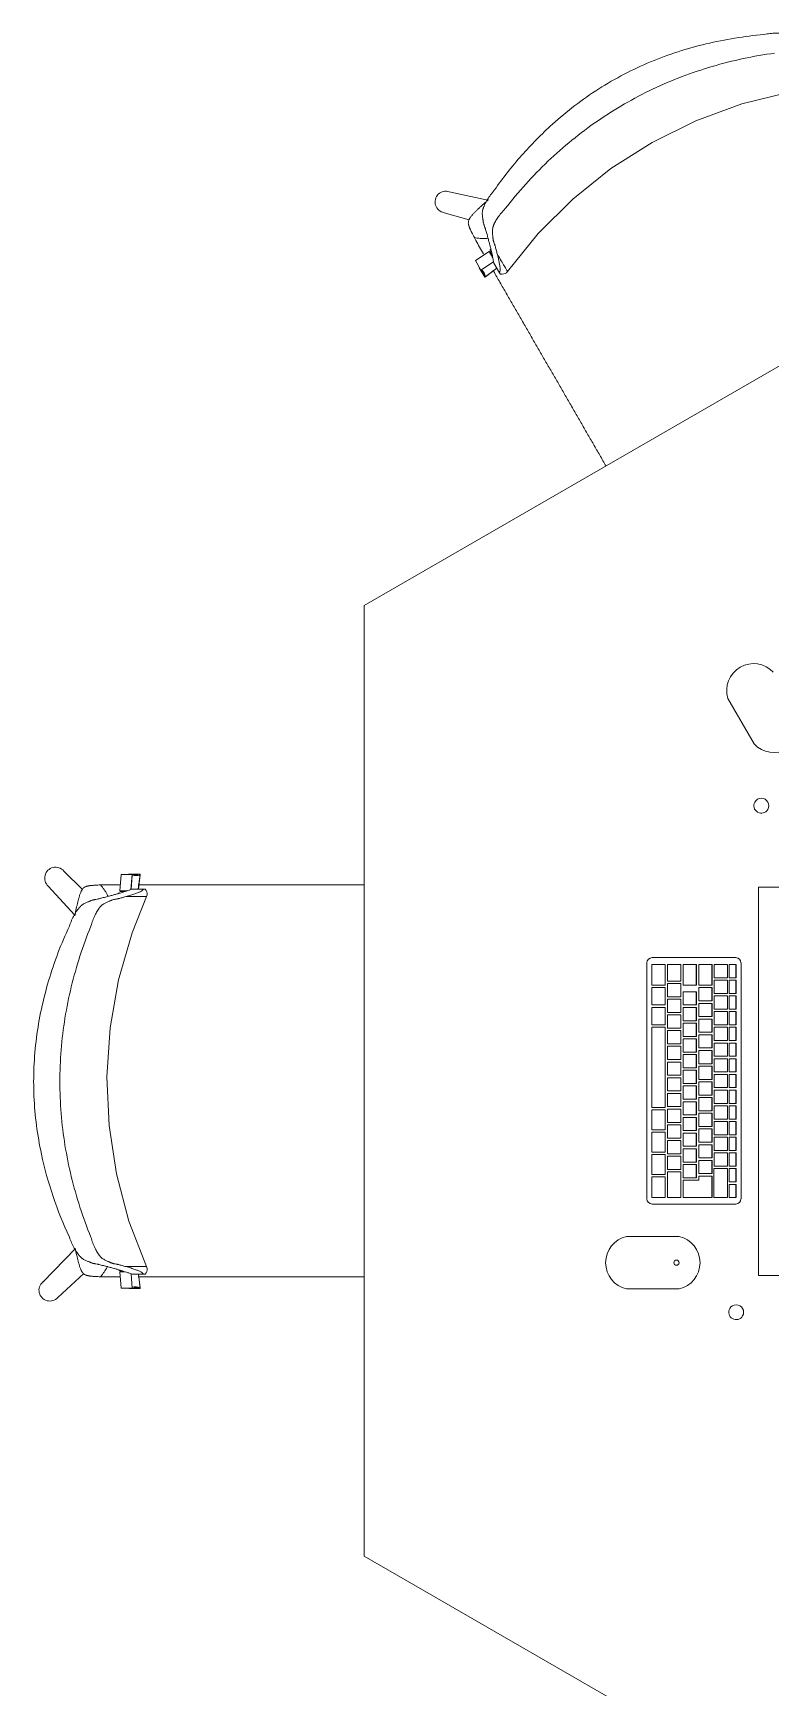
# Model space of a CAD drawing. Header units: millimetres. Extents: x 79795 to 317870, y -36033 to 97293.
# Drawn here: x 206587 to 207480, y 16897 to 18899 of the extents above; entities that cross this region are included whole.
import ezdxf

# ---------------------------------------------------------------- set-up
doc = ezdxf.new("R2010")
doc.units = ezdxf.units.MM
doc.header["$MEASUREMENT"] = 0
doc.layers.add('A-GENM', color=8, linetype='CONTINUOUS', lineweight=9)
doc.layers.add('I-FURN', color=8, linetype='CONTINUOUS', lineweight=9)

msp = doc.modelspace()

# ---------------------------------------------------------------- linework, layer by layer
at = {"layer": 'A-GENM'}
for p, q in [((207427.8, 18094.1), (207459.6, 18039.1)), ((207437.3, 17780.5), (207336.2, 17780.5)), ((207329.8, 17774.2), (207329.8, 17488.7)), ((207351.8, 17772.2), (207335.8, 17772.2)), ((207335.8, 17772.2), (207335.8, 17747.2)), ((207351.8, 17747.2), (207351.8, 17772.2)), ((207352, 17772.2), (207351.8, 17772.2)), ((207352, 17772.2), (207352, 17747.2)), ((207370.7, 17772.2), (207354.7, 17772.2)), ((207354.7, 17772.2), (207354.7, 17752.2)), ((207370.7, 17752.2), (207370.7, 17772.2)), ((207371, 17772.2), (207370.7, 17772.2)), ((207371, 17772.2), (207371, 17752.2)), ((207389.6, 17772.2), (207373.7, 17772.2)), ((207373.7, 17772.2), (207373.7, 17747.2)), ((207389.6, 17747.2), (207389.6, 17772.2)), ((207389.9, 17772.2), (207389.6, 17772.2)), ((207389.9, 17772.2), (207389.9, 17747.2)), ((207408.5, 17772.2), (207392.6, 17772.2)), ((207392.6, 17772.2), (207392.6, 17747.2)), ((207408.5, 17747.2), (207408.5, 17772.2)), ((207408.8, 17772.2), (207408.5, 17772.2)), ((207408.8, 17772.2), (207408.8, 17747.2)), ((207427.2, 17772.2), (207411.2, 17772.2)), ((207411.2, 17772.2), (207411.2, 17756.2)), ((207427.2, 17756.2), (207427.2, 17772.2)), ((207427.5, 17772.2), (207427.2, 17772.2)), ((207427.5, 17772.2), (207427.5, 17756.2)), ((207437.4, 17772.2), (207429.4, 17772.2)), ((207429.4, 17772.2), (207429.4, 17756.2)), ((207437.4, 17756.2), (207437.4, 17772.2)), ((207437.7, 17772.2), (207437.4, 17772.2)), ((207437.7, 17772.2), (207437.7, 17756.2)), ((207443.7, 17488.7), (207443.7, 17774.2)), ((207335.8, 17747.2), (207351.8, 17747.2)), ((207351.8, 17744.2), (207335.8, 17744.2)), ((207335.8, 17744.2), (207335.8, 17723.2)), ((207352, 17747.2), (207351.8, 17747.2)), ((207351.8, 17723.2), (207351.8, 17744.2)), ((207352, 17744.2), (207351.8, 17744.2)), ((207352, 17744.2), (207352, 17723.2)), ((207354.7, 17752.2), (207370.7, 17752.2)), ((207370.7, 17749.2), (207354.7, 17749.2)), ((207354.7, 17749.2), (207354.7, 17733.2)), ((207371, 17752.2), (207370.7, 17752.2)), ((207370.7, 17733.2), (207370.7, 17749.2)), ((207371, 17749.2), (207370.7, 17749.2)), ((207371, 17749.2), (207371, 17733.2)), ((207373.7, 17747.2), (207389.6, 17747.2)), ((207389.9, 17747.2), (207389.6, 17747.2)), ((207392.6, 17747.2), (207408.5, 17747.2)), ((207408.5, 17744.2), (207392.6, 17744.2)), ((207392.6, 17744.2), (207392.6, 17728.2)), ((207408.8, 17747.2), (207408.5, 17747.2)), ((207408.5, 17728.2), (207408.5, 17744.2)), ((207408.8, 17744.2), (207408.5, 17744.2)), ((207408.8, 17744.2), (207408.8, 17728.2)), ((207411.2, 17756.2), (207427.2, 17756.2)), ((207427.2, 17753.2), (207411.2, 17753.2)), ((207411.2, 17753.2), (207411.2, 17737.2)), ((207427.5, 17756.2), (207427.2, 17756.2)), ((207427.2, 17737.2), (207427.2, 17753.2)), ((207427.5, 17753.2), (207427.2, 17753.2)), ((207427.5, 17753.2), (207427.5, 17737.2)), ((207429.4, 17756.2), (207437.4, 17756.2)), ((207437.4, 17753.2), (207429.4, 17753.2)), ((207429.4, 17753.2), (207429.4, 17737.2)), ((207437.7, 17756.2), (207437.4, 17756.2)), ((207437.4, 17737.2), (207437.4, 17753.2)), ((207437.7, 17753.2), (207437.4, 17753.2)), ((207437.7, 17753.2), (207437.7, 17737.2)), ((207335.8, 17723.2), (207351.8, 17723.2)), ((207351.8, 17720.2), (207335.8, 17720.2)), ((207335.8, 17720.2), (207335.8, 17699.2)), ((207352, 17723.2), (207351.8, 17723.2)), ((207351.8, 17699.2), (207351.8, 17720.2)), ((207352, 17720.2), (207351.8, 17720.2)), ((207352, 17720.2), (207352, 17699.2)), ((207354.7, 17733.2), (207370.7, 17733.2)), ((207370.7, 17730.2), (207354.7, 17730.2)), ((207354.7, 17730.2), (207354.7, 17714.2)), ((207371, 17733.2), (207370.7, 17733.2)), ((207370.7, 17714.2), (207370.7, 17730.2)), ((207371, 17730.2), (207370.7, 17730.2)), ((207371, 17730.2), (207371, 17714.2)), ((207389.6, 17739.2), (207373.6, 17739.2)), ((207373.6, 17739.2), (207373.6, 17723.2)), ((207373.6, 17723.2), (207389.6, 17723.2)), ((207389.6, 17720.2), (207373.6, 17720.2)), ((207373.6, 17720.2), (207373.6, 17704.2)), ((207389.6, 17723.2), (207389.6, 17739.2)), ((207389.9, 17739.2), (207389.6, 17739.2)), ((207389.9, 17723.2), (207389.6, 17723.2)), ((207389.6, 17704.2), (207389.6, 17720.2)), ((207389.9, 17720.2), (207389.6, 17720.2)), ((207389.9, 17739.2), (207389.9, 17723.2)), ((207389.9, 17720.2), (207389.9, 17704.2)), ((207392.6, 17728.2), (207408.5, 17728.2)), ((207408.5, 17725.2), (207392.6, 17725.2)), ((207392.6, 17725.2), (207392.6, 17709.2)), ((207408.8, 17728.2), (207408.5, 17728.2)), ((207408.5, 17709.2), (207408.5, 17725.2)), ((207408.8, 17725.2), (207408.5, 17725.2)), ((207408.8, 17725.2), (207408.8, 17709.2)), ((207411.2, 17737.2), (207427.2, 17737.2)), ((207427.2, 17734.2), (207411.2, 17734.2)), ((207411.2, 17734.2), (207411.2, 17718.2)), ((207427.5, 17737.2), (207427.2, 17737.2)), ((207427.2, 17718.2), (207427.2, 17734.2)), ((207427.5, 17734.2), (207427.2, 17734.2)), ((207427.5, 17734.2), (207427.5, 17718.2)), ((207429.4, 17737.2), (207437.4, 17737.2)), ((207437.4, 17734.2), (207429.4, 17734.2)), ((207429.4, 17734.2), (207429.4, 17718.2)), ((207437.7, 17737.2), (207437.4, 17737.2)), ((207437.4, 17718.2), (207437.4, 17734.2)), ((207437.7, 17734.2), (207437.4, 17734.2)), ((207437.7, 17734.2), (207437.7, 17718.2)), ((207354.7, 17714.2), (207370.7, 17714.2)), ((207370.7, 17711.2), (207354.7, 17711.2)), ((207354.7, 17711.2), (207354.7, 17695.2)), ((207371, 17714.2), (207370.7, 17714.2)), ((207370.7, 17695.2), (207370.7, 17711.2)), ((207371, 17711.2), (207370.7, 17711.2)), ((207371, 17711.2), (207371, 17695.2)), ((207373.6, 17704.2), (207389.6, 17704.2)), ((207389.6, 17701.2), (207373.6, 17701.2)), ((207373.6, 17701.2), (207373.6, 17685.2)), ((207389.9, 17704.2), (207389.6, 17704.2)), ((207389.6, 17685.2), (207389.6, 17701.2)), ((207389.9, 17701.2), (207389.6, 17701.2)), ((207389.9, 17701.2), (207389.9, 17685.2)), ((207392.6, 17709.2), (207408.5, 17709.2)), ((207408.5, 17706.2), (207392.6, 17706.2)), ((207392.6, 17706.2), (207392.6, 17690.2)), ((207408.8, 17709.2), (207408.5, 17709.2)), ((207408.5, 17690.2), (207408.5, 17706.2)), ((207408.8, 17706.2), (207408.5, 17706.2)), ((207408.8, 17706.2), (207408.8, 17690.2)), ((207411.2, 17718.2), (207427.2, 17718.2)), ((207427.2, 17715.2), (207411.2, 17715.2)), ((207411.2, 17715.2), (207411.2, 17699.2)), ((207427.5, 17718.2), (207427.2, 17718.2)), ((207427.2, 17699.2), (207427.2, 17715.2)), ((207427.5, 17715.2), (207427.2, 17715.2)), ((207427.5, 17715.2), (207427.5, 17699.2)), ((207429.4, 17718.2), (207437.4, 17718.2)), ((207437.4, 17715.2), (207429.4, 17715.2)), ((207429.4, 17715.2), (207429.4, 17699.2)), ((207437.7, 17718.2), (207437.4, 17718.2)), ((207437.4, 17699.2), (207437.4, 17715.2)), ((207437.7, 17715.2), (207437.4, 17715.2)), ((207437.7, 17715.2), (207437.7, 17699.2)), ((207335.8, 17699.2), (207351.8, 17699.2)), ((207351.8, 17696.2), (207335.8, 17696.2)), ((207335.8, 17696.2), (207335.8, 17599.2)), ((207352, 17699.2), (207351.8, 17699.2)), ((207351.8, 17599.2), (207351.8, 17696.2)), ((207352, 17696.2), (207351.8, 17696.2)), ((207352, 17696.2), (207352, 17599.2)), ((207354.7, 17695.2), (207370.7, 17695.2)), ((207370.7, 17692.2), (207354.7, 17692.2)), ((207354.7, 17692.2), (207354.7, 17676.2)), ((207371, 17695.2), (207370.7, 17695.2)), ((207370.7, 17676.2), (207370.7, 17692.2)), ((207371, 17692.2), (207370.7, 17692.2)), ((207371, 17692.2), (207371, 17676.2)), ((207373.6, 17685.2), (207389.6, 17685.2)), ((207389.6, 17682.2), (207373.6, 17682.2)), ((207373.6, 17682.2), (207373.6, 17666.2)), ((207389.9, 17685.2), (207389.6, 17685.2)), ((207389.6, 17666.2), (207389.6, 17682.2)), ((207389.9, 17682.2), (207389.6, 17682.2)), ((207389.9, 17682.2), (207389.9, 17666.2)), ((207392.6, 17690.2), (207408.5, 17690.2)), ((207408.5, 17687.2), (207392.6, 17687.2)), ((207392.6, 17687.2), (207392.6, 17671.2)), ((207408.8, 17690.2), (207408.5, 17690.2)), ((207408.5, 17671.2), (207408.5, 17687.2)), ((207408.8, 17687.2), (207408.5, 17687.2)), ((207408.8, 17687.2), (207408.8, 17671.2)), ((207411.2, 17699.2), (207427.2, 17699.2)), ((207427.2, 17696.2), (207411.2, 17696.2)), ((207411.2, 17696.2), (207411.2, 17680.2)), ((207411.2, 17680.2), (207427.2, 17680.2)), ((207427.5, 17699.2), (207427.2, 17699.2)), ((207427.2, 17680.2), (207427.2, 17696.2)), ((207427.5, 17696.2), (207427.2, 17696.2)), ((207427.5, 17680.2), (207427.2, 17680.2)), ((207427.5, 17696.2), (207427.5, 17680.2)), ((207429.4, 17699.2), (207437.4, 17699.2)), ((207437.4, 17696.2), (207429.4, 17696.2)), ((207429.4, 17696.2), (207429.4, 17680.2)), ((207429.4, 17680.2), (207437.4, 17680.2)), ((207437.7, 17699.2), (207437.4, 17699.2)), ((207437.4, 17680.2), (207437.4, 17696.2)), ((207437.7, 17696.2), (207437.4, 17696.2)), ((207437.7, 17680.2), (207437.4, 17680.2)), ((207437.7, 17696.2), (207437.7, 17680.2)), ((207354.7, 17676.2), (207370.7, 17676.2)), ((207370.7, 17673.2), (207354.7, 17673.2)), ((207354.7, 17673.2), (207354.7, 17657.2)), ((207371, 17676.2), (207370.7, 17676.2)), ((207370.7, 17657.2), (207370.7, 17673.2)), ((207371, 17673.2), (207370.7, 17673.2)), ((207371, 17673.2), (207371, 17657.2)), ((207373.6, 17666.2), (207389.6, 17666.2)), ((207389.6, 17663.2), (207373.6, 17663.2)), ((207373.6, 17663.2), (207373.6, 17647.2)), ((207389.9, 17666.2), (207389.6, 17666.2)), ((207389.6, 17647.2), (207389.6, 17663.2)), ((207389.9, 17663.2), (207389.6, 17663.2)), ((207389.9, 17663.2), (207389.9, 17647.2)), ((207392.6, 17671.2), (207408.5, 17671.2)), ((207408.5, 17668.2), (207392.6, 17668.2)), ((207392.6, 17668.2), (207392.6, 17652.2)), ((207408.8, 17671.2), (207408.5, 17671.2)), ((207408.5, 17652.2), (207408.5, 17668.2)), ((207408.8, 17668.2), (207408.5, 17668.2)), ((207408.8, 17668.2), (207408.8, 17652.2)), ((207427.2, 17677.2), (207411.2, 17677.2)), ((207411.2, 17677.2), (207411.2, 17661.2)), ((207411.2, 17661.2), (207427.2, 17661.2)), ((207427.2, 17661.2), (207427.2, 17677.2)), ((207427.5, 17677.2), (207427.2, 17677.2)), ((207427.5, 17661.2), (207427.2, 17661.2)), ((207427.5, 17677.2), (207427.5, 17661.2)), ((207437.4, 17677.2), (207429.4, 17677.2)), ((207429.4, 17677.2), (207429.4, 17661.2)), ((207429.4, 17661.2), (207437.4, 17661.2)), ((207437.4, 17661.2), (207437.4, 17677.2)), ((207437.7, 17677.2), (207437.4, 17677.2)), ((207437.7, 17661.2), (207437.4, 17661.2)), ((207437.7, 17677.2), (207437.7, 17661.2)), ((207354.7, 17657.2), (207370.7, 17657.2)), ((207370.7, 17654.2), (207354.7, 17654.2)), ((207354.7, 17654.2), (207354.7, 17638.2)), ((207371, 17657.2), (207370.7, 17657.2)), ((207370.7, 17638.2), (207370.7, 17654.2)), ((207371, 17654.2), (207370.7, 17654.2)), ((207371, 17654.2), (207371, 17638.2)), ((207373.6, 17647.2), (207389.6, 17647.2)), ((207389.6, 17644.2), (207373.6, 17644.2)), ((207373.6, 17644.2), (207373.6, 17628.2)), ((207389.9, 17647.2), (207389.6, 17647.2)), ((207389.6, 17628.2), (207389.6, 17644.2)), ((207389.9, 17644.2), (207389.6, 17644.2)), ((207389.9, 17644.2), (207389.9, 17628.2)), ((207392.6, 17652.2), (207408.5, 17652.2)), ((207408.5, 17649.2), (207392.6, 17649.2)), ((207392.6, 17649.2), (207392.6, 17633.2)), ((207408.8, 17652.2), (207408.5, 17652.2)), ((207408.5, 17633.2), (207408.5, 17649.2)), ((207408.8, 17649.2), (207408.5, 17649.2)), ((207408.8, 17649.2), (207408.8, 17633.2)), ((207427.2, 17658.2), (207411.2, 17658.2)), ((207411.2, 17658.2), (207411.2, 17642.2)), ((207411.2, 17642.2), (207427.2, 17642.2)), ((207427.2, 17642.2), (207427.2, 17658.2)), ((207427.5, 17658.2), (207427.2, 17658.2)), ((207427.5, 17642.2), (207427.2, 17642.2)), ((207427.5, 17658.2), (207427.5, 17642.2)), ((207437.4, 17658.2), (207429.4, 17658.2)), ((207429.4, 17658.2), (207429.4, 17642.2)), ((207429.4, 17642.2), (207437.4, 17642.2)), ((207437.4, 17642.2), (207437.4, 17658.2)), ((207437.7, 17658.2), (207437.4, 17658.2)), ((207437.7, 17642.2), (207437.4, 17642.2)), ((207437.7, 17658.2), (207437.7, 17642.2)), ((207354.7, 17638.2), (207370.7, 17638.2)), ((207370.7, 17635.2), (207354.7, 17635.2)), ((207354.7, 17635.2), (207354.7, 17619.2)), ((207371, 17638.2), (207370.7, 17638.2)), ((207370.7, 17619.2), (207370.7, 17635.2)), ((207371, 17635.2), (207370.7, 17635.2)), ((207371, 17635.2), (207371, 17619.2)), ((207373.6, 17628.2), (207389.6, 17628.2)), ((207389.6, 17625.2), (207373.6, 17625.2)), ((207373.6, 17625.2), (207373.6, 17609.2)), ((207389.9, 17628.2), (207389.6, 17628.2)), ((207389.6, 17609.2), (207389.6, 17625.2)), ((207389.9, 17625.2), (207389.6, 17625.2)), ((207389.9, 17625.2), (207389.9, 17609.2)), ((207392.6, 17633.2), (207408.5, 17633.2)), ((207408.5, 17630.2), (207392.6, 17630.2)), ((207392.6, 17630.2), (207392.6, 17614.2)), ((207408.8, 17633.2), (207408.5, 17633.2)), ((207408.5, 17614.2), (207408.5, 17630.2)), ((207408.8, 17630.2), (207408.5, 17630.2)), ((207408.8, 17630.2), (207408.8, 17614.2)), ((207427.2, 17639.2), (207411.2, 17639.2)), ((207411.2, 17639.2), (207411.2, 17623.2)), ((207411.2, 17623.2), (207427.2, 17623.2)), ((207427.2, 17620.2), (207411.2, 17620.2)), ((207411.2, 17620.2), (207411.2, 17604.2)), ((207427.2, 17623.2), (207427.2, 17639.2)), ((207427.5, 17639.2), (207427.2, 17639.2)), ((207427.5, 17623.2), (207427.2, 17623.2)), ((207427.2, 17604.2), (207427.2, 17620.2)), ((207427.5, 17620.2), (207427.2, 17620.2)), ((207427.5, 17639.2), (207427.5, 17623.2)), ((207427.5, 17620.2), (207427.5, 17604.2)), ((207437.4, 17639.2), (207429.4, 17639.2)), ((207429.4, 17639.2), (207429.4, 17623.2)), ((207429.4, 17623.2), (207437.4, 17623.2)), ((207437.4, 17620.2), (207429.4, 17620.2)), ((207429.4, 17620.2), (207429.4, 17604.2)), ((207437.4, 17623.2), (207437.4, 17639.2)), ((207437.7, 17639.2), (207437.4, 17639.2)), ((207437.7, 17623.2), (207437.4, 17623.2)), ((207437.4, 17604.2), (207437.4, 17620.2)), ((207437.7, 17620.2), (207437.4, 17620.2)), ((207437.7, 17639.2), (207437.7, 17623.2)), ((207437.7, 17620.2), (207437.7, 17604.2)), ((207354.7, 17619.2), (207370.7, 17619.2)), ((207370.7, 17616.2), (207354.7, 17616.2)), ((207354.7, 17616.2), (207354.7, 17600.2)), ((207354.7, 17600.2), (207370.7, 17600.2)), ((207371, 17619.2), (207370.7, 17619.2)), ((207370.7, 17600.2), (207370.7, 17616.2)), ((207371, 17616.2), (207370.7, 17616.2)), ((207371, 17600.2), (207370.7, 17600.2)), ((207371, 17616.2), (207371, 17600.2)), ((207373.6, 17609.2), (207389.6, 17609.2)), ((207389.6, 17606.2), (207373.6, 17606.2)), ((207373.6, 17606.2), (207373.6, 17590.2)), ((207389.9, 17609.2), (207389.6, 17609.2)), ((207389.6, 17590.2), (207389.6, 17606.2)), ((207389.9, 17606.2), (207389.6, 17606.2)), ((207389.9, 17606.2), (207389.9, 17590.2)), ((207392.6, 17614.2), (207408.5, 17614.2)), ((207408.5, 17611.2), (207392.6, 17611.2)), ((207392.6, 17611.2), (207392.6, 17595.2)), ((207408.8, 17614.2), (207408.5, 17614.2)), ((207408.5, 17595.2), (207408.5, 17611.2)), ((207408.8, 17611.2), (207408.5, 17611.2)), ((207408.8, 17611.2), (207408.8, 17595.2)), ((207411.2, 17604.2), (207427.2, 17604.2)), ((207427.2, 17601.2), (207411.2, 17601.2)), ((207411.2, 17601.2), (207411.2, 17585.2)), ((207427.5, 17604.2), (207427.2, 17604.2)), ((207427.2, 17585.2), (207427.2, 17601.2)), ((207427.5, 17601.2), (207427.2, 17601.2)), ((207427.5, 17601.2), (207427.5, 17585.2)), ((207429.4, 17604.2), (207437.4, 17604.2)), ((207437.4, 17601.2), (207429.4, 17601.2)), ((207429.4, 17601.2), (207429.4, 17585.2)), ((207437.7, 17604.2), (207437.4, 17604.2)), ((207437.4, 17585.2), (207437.4, 17601.2)), ((207437.7, 17601.2), (207437.4, 17601.2)), ((207437.7, 17601.2), (207437.7, 17585.2)), ((207335.8, 17599.2), (207351.8, 17599.2)), ((207335.8, 17596.2), (207335.8, 17572.2)), ((207351.8, 17596.2), (207335.8, 17596.2)), ((207352, 17599.2), (207351.8, 17599.2)), ((207351.8, 17572.2), (207351.8, 17596.2)), ((207352, 17596.2), (207351.8, 17596.2)), ((207352, 17596.2), (207352, 17572.2)), ((207370.7, 17597.2), (207354.7, 17597.2)), ((207354.7, 17597.2), (207354.7, 17581.2)), ((207354.7, 17581.2), (207370.7, 17581.2)), ((207370.7, 17581.2), (207370.7, 17597.2)), ((207371, 17597.2), (207370.7, 17597.2)), ((207371, 17581.2), (207370.7, 17581.2)), ((207371, 17597.2), (207371, 17581.2)), ((207373.6, 17590.2), (207389.6, 17590.2)), ((207389.6, 17587.2), (207373.6, 17587.2)), ((207373.6, 17587.2), (207373.6, 17571.2)), ((207389.9, 17590.2), (207389.6, 17590.2)), ((207389.6, 17571.2), (207389.6, 17587.2)), ((207389.9, 17587.2), (207389.6, 17587.2)), ((207389.9, 17587.2), (207389.9, 17571.2)), ((207392.6, 17595.2), (207408.5, 17595.2)), ((207408.5, 17592.2), (207392.6, 17592.2)), ((207392.6, 17592.2), (207392.6, 17576.2)), ((207408.8, 17595.2), (207408.5, 17595.2)), ((207408.5, 17576.2), (207408.5, 17592.2)), ((207408.8, 17592.2), (207408.5, 17592.2)), ((207408.8, 17592.2), (207408.8, 17576.2)), ((207411.2, 17585.2), (207427.2, 17585.2)), ((207427.2, 17582.2), (207411.2, 17582.2)), ((207411.2, 17582.2), (207411.2, 17566.2)), ((207427.5, 17585.2), (207427.2, 17585.2)), ((207427.2, 17566.2), (207427.2, 17582.2)), ((207427.5, 17582.2), (207427.2, 17582.2)), ((207427.5, 17582.2), (207427.5, 17566.2)), ((207429.4, 17585.2), (207437.4, 17585.2)), ((207437.4, 17582.2), (207429.4, 17582.2)), ((207429.4, 17582.2), (207429.4, 17566.2)), ((207437.7, 17585.2), (207437.4, 17585.2)), ((207437.4, 17566.2), (207437.4, 17582.2)), ((207437.7, 17582.2), (207437.4, 17582.2)), ((207437.7, 17582.2), (207437.7, 17566.2)), ((207335.8, 17572.2), (207351.8, 17572.2)), ((207335.8, 17569.2), (207335.8, 17545.2)), ((207351.8, 17569.2), (207335.8, 17569.2)), ((207352, 17572.2), (207351.8, 17572.2)), ((207351.8, 17545.2), (207351.8, 17569.2)), ((207352, 17569.2), (207351.8, 17569.2)), ((207352, 17569.2), (207352, 17545.2)), ((207370.7, 17578.2), (207354.7, 17578.2)), ((207354.7, 17578.2), (207354.7, 17562.2)), ((207354.7, 17562.2), (207370.7, 17562.2)), ((207370.7, 17562.2), (207370.7, 17578.2)), ((207371, 17578.2), (207370.7, 17578.2)), ((207371, 17562.2), (207370.7, 17562.2)), ((207371, 17578.2), (207371, 17562.2)), ((207373.6, 17571.2), (207389.6, 17571.2)), ((207389.6, 17568.2), (207373.6, 17568.2)), ((207373.6, 17568.2), (207373.6, 17552.2)), ((207389.9, 17571.2), (207389.6, 17571.2)), ((207389.6, 17552.2), (207389.6, 17568.2)), ((207389.9, 17568.2), (207389.6, 17568.2)), ((207389.9, 17568.2), (207389.9, 17552.2)), ((207392.6, 17576.2), (207408.5, 17576.2)), ((207408.5, 17573.2), (207392.6, 17573.2)), ((207392.6, 17573.2), (207392.6, 17557.2)), ((207408.8, 17576.2), (207408.5, 17576.2)), ((207408.5, 17557.2), (207408.5, 17573.2)), ((207408.8, 17573.2), (207408.5, 17573.2)), ((207408.8, 17573.2), (207408.8, 17557.2)), ((207411.2, 17566.2), (207427.2, 17566.2)), ((207427.2, 17563.2), (207411.2, 17563.2)), ((207411.2, 17563.2), (207411.2, 17547.2)), ((207427.5, 17566.2), (207427.2, 17566.2)), ((207427.2, 17547.2), (207427.2, 17563.2)), ((207427.5, 17563.2), (207427.2, 17563.2)), ((207427.5, 17563.2), (207427.5, 17547.2)), ((207429.4, 17566.2), (207437.4, 17566.2)), ((207437.4, 17563.2), (207429.4, 17563.2)), ((207429.4, 17563.2), (207429.4, 17547.2)), ((207437.7, 17566.2), (207437.4, 17566.2)), ((207437.4, 17547.2), (207437.4, 17563.2)), ((207437.7, 17563.2), (207437.4, 17563.2)), ((207437.7, 17563.2), (207437.7, 17547.2)), ((207335.8, 17545.2), (207351.8, 17545.2)), ((207335.8, 17542.2), (207335.8, 17518.2)), ((207351.8, 17542.2), (207335.8, 17542.2)), ((207352, 17545.2), (207351.8, 17545.2)), ((207351.8, 17518.2), (207351.8, 17542.2)), ((207352, 17542.2), (207351.8, 17542.2)), ((207352, 17542.2), (207352, 17518.2)), ((207370.7, 17559.2), (207354.7, 17559.2)), ((207354.7, 17559.2), (207354.7, 17543.2)), ((207354.7, 17543.2), (207370.7, 17543.2)), ((207370.7, 17540.2), (207354.7, 17540.2)), ((207354.7, 17540.2), (207354.7, 17524.2)), ((207370.7, 17543.2), (207370.7, 17559.2)), ((207371, 17559.2), (207370.7, 17559.2)), ((207371, 17543.2), (207370.7, 17543.2)), ((207370.7, 17524.2), (207370.7, 17540.2)), ((207371, 17540.2), (207370.7, 17540.2)), ((207371, 17559.2), (207371, 17543.2)), ((207371, 17540.2), (207371, 17524.2)), ((207373.6, 17552.2), (207389.6, 17552.2)), ((207389.6, 17549.2), (207373.6, 17549.2)), ((207373.6, 17549.2), (207373.6, 17533.2)), ((207389.9, 17552.2), (207389.6, 17552.2)), ((207389.6, 17533.2), (207389.6, 17549.2)), ((207389.9, 17549.2), (207389.6, 17549.2)), ((207389.9, 17549.2), (207389.9, 17533.2)), ((207392.6, 17557.2), (207408.5, 17557.2)), ((207408.5, 17554.2), (207392.6, 17554.2)), ((207392.6, 17554.2), (207392.6, 17538.2)), ((207408.8, 17557.2), (207408.5, 17557.2)), ((207408.5, 17538.2), (207408.5, 17554.2)), ((207408.8, 17554.2), (207408.5, 17554.2)), ((207408.8, 17554.2), (207408.8, 17538.2)), ((207411.2, 17547.2), (207427.2, 17547.2)), ((207427.2, 17544.2), (207411.2, 17544.2)), ((207411.2, 17544.2), (207411.2, 17528.2)), ((207427.5, 17547.2), (207427.2, 17547.2)), ((207427.2, 17528.2), (207427.2, 17544.2)), ((207427.5, 17544.2), (207427.2, 17544.2)), ((207427.5, 17544.2), (207427.5, 17528.2)), ((207429.4, 17547.2), (207437.4, 17547.2)), ((207437.4, 17544.2), (207429.4, 17544.2)), ((207429.4, 17544.2), (207429.4, 17528.2)), ((207437.7, 17547.2), (207437.4, 17547.2)), ((207437.4, 17528.2), (207437.4, 17544.2)), ((207437.7, 17544.2), (207437.4, 17544.2)), ((207437.7, 17544.2), (207437.7, 17528.2)), ((207354.7, 17524.2), (207370.7, 17524.2)), ((207370.7, 17521.2), (207354.7, 17521.2)), ((207354.7, 17521.2), (207354.7, 17490.2)), ((207371, 17524.2), (207370.7, 17524.2)), ((207370.7, 17490.2), (207370.7, 17521.2)), ((207371, 17521.2), (207370.7, 17521.2)), ((207371, 17521.2), (207371, 17490.2)), ((207373.6, 17533.2), (207389.6, 17533.2)), ((207389.6, 17530.2), (207373.6, 17530.2)), ((207373.6, 17530.2), (207373.6, 17514.2)), ((207389.9, 17533.2), (207389.6, 17533.2)), ((207389.6, 17514.2), (207389.6, 17530.2)), ((207389.9, 17530.2), (207389.6, 17530.2)), ((207389.9, 17530.2), (207389.9, 17514.2)), ((207392.6, 17538.2), (207408.5, 17538.2)), ((207408.5, 17535.2), (207392.6, 17535.2)), ((207392.6, 17535.2), (207392.6, 17519.2)), ((207408.8, 17538.2), (207408.5, 17538.2)), ((207408.5, 17519.2), (207408.5, 17535.2)), ((207408.8, 17535.2), (207408.5, 17535.2)), ((207408.8, 17535.2), (207408.8, 17519.2)), ((207410.9, 17525.2), (207410.9, 17490.2)), ((207427.2, 17525.2), (207410.9, 17525.2)), ((207411.2, 17528.2), (207427.2, 17528.2)), ((207427.5, 17528.2), (207427.2, 17528.2)), ((207427.2, 17490.2), (207427.2, 17525.2)), ((207427.5, 17525.2), (207427.2, 17525.2)), ((207427.5, 17525.2), (207427.5, 17490.2)), ((207429.4, 17528.2), (207437.4, 17528.2)), ((207437.4, 17525.2), (207429.4, 17525.2)), ((207429.4, 17525.2), (207429.4, 17509.2)), ((207437.7, 17528.2), (207437.4, 17528.2)), ((207437.4, 17509.2), (207437.4, 17525.2)), ((207437.7, 17525.2), (207437.4, 17525.2)), ((207437.7, 17525.2), (207437.7, 17509.2)), ((207335.8, 17518.2), (207351.8, 17518.2)), ((207335.8, 17515.2), (207335.8, 17490.2)), ((207351.8, 17515.2), (207335.8, 17515.2)), ((207352, 17518.2), (207351.8, 17518.2)), ((207351.8, 17490.2), (207351.8, 17515.2)), ((207352, 17515.2), (207351.8, 17515.2)), ((207352, 17515.2), (207352, 17490.2)), ((207373.6, 17514.2), (207389.6, 17514.2)), ((207392.6, 17511.2), (207373.6, 17511.2)), ((207373.6, 17511.2), (207373.6, 17490.2)), ((207389.9, 17514.2), (207389.6, 17514.2)), ((207392.6, 17519.2), (207408.5, 17519.2)), ((207392.6, 17516.2), (207392.6, 17511.2)), ((207408.5, 17516.2), (207392.6, 17516.2)), ((207408.8, 17519.2), (207408.5, 17519.2)), ((207408.5, 17490.2), (207408.5, 17516.2)), ((207408.8, 17516.2), (207408.5, 17516.2)), ((207408.8, 17516.2), (207408.8, 17490.2)), ((207429.4, 17509.2), (207437.4, 17509.2)), ((207437.4, 17506.2), (207429.4, 17506.2)), ((207429.4, 17506.2), (207429.4, 17490.2)), ((207437.7, 17509.2), (207437.4, 17509.2)), ((207437.4, 17490.2), (207437.4, 17506.2)), ((207437.7, 17506.2), (207437.4, 17506.2)), ((207437.7, 17506.2), (207437.7, 17490.2)), ((207335.8, 17490.2), (207351.8, 17490.2)), ((207336.2, 17482.3), (207437.3, 17482.3)), ((207352, 17490.2), (207351.8, 17490.2)), ((207354.7, 17490.2), (207370.7, 17490.2)), ((207371, 17490.2), (207370.7, 17490.2)), ((207373.6, 17490.2), (207408.5, 17490.2)), ((207408.8, 17490.2), (207408.5, 17490.2)), ((207410.9, 17490.2), (207427.2, 17490.2)), ((207427.5, 17490.2), (207427.2, 17490.2)), ((207429.4, 17490.2), (207437.4, 17490.2)), ((207437.7, 17490.2), (207437.4, 17490.2)), ((207368.7, 17443.2), (207305.2, 17443.2)), ((207305.2, 17379.7), (207368.7, 17379.7))]:
    msp.add_line(p, q, dxfattribs=at)
for centre, radius, start, end in [((207458.9, 18103.8), 32.5, 42.6804, 197.3196), ((207483.5, 18061.1), 32.5, 222.6804, 17.3196), ((207336.2, 17774.2), 6.35, 90, 180), ((207437.3, 17774.2), 6.35, 0, 90), ((207336.2, 17488.7), 6.35, 180, 270), ((207437.3, 17488.7), 6.35, 270, 0), ((207312.4, 17411.4), 32.5, 102.6804, 257.3196), ((207361.6, 17411.4), 32.5, 282.6804, 77.3196), ((207365.6, 17411.4), 3.16, 90, 270), ((207365.6, 17411.4), 3.16, 270, 90)]:
    msp.add_arc(centre, radius, start, end, dxfattribs=at)
at = {"layer": 'I-FURN'}
for p, q in [((207444.8, 18813.5), (207502.2, 18827.7)), ((207389.2, 18793.2), (207444.8, 18813.5)), ((207983.8, 18781.5), (206987.9, 18206.5)), ((207336.2, 18767), (207389.2, 18793.2)), ((207286.3, 18735.3), (207336.2, 18767)), ((207240.2, 18698.3), (207286.3, 18735.3)), ((207137.3, 18696.9), (207090.8, 18707.2)), ((207084.4, 18681.9), (207114.9, 18673.2)), ((207198.3, 18656.6), (207240.2, 18698.3)), ((207161.2, 18610.6), (207198.3, 18656.6)), ((207122.4, 18623.9), (207139, 18635)), ((207129.1, 18612.4), (207122.4, 18623.9)), ((207144.4, 18622.6), (207129.1, 18612.4)), ((207144.4, 18622.5), (207129.9, 18612.8)), ((207139, 18635), (207143.4, 18627.4)), ((207139.8, 18635.5), (207142.8, 18630.4)), ((207127, 18615.3), (207133.7, 18603.8)), ((207133.7, 18603.8), (207148.3, 18614.7)), ((207134.5, 18604.2), (207148.4, 18614.6)), ((207144.7, 18621), (207151.5, 18609.2)), ((207154.6, 18607.3), (207152.5, 18607.4)), ((207156.9, 18607.7), (207154.6, 18607.3)), ((207158.3, 18608.2), (207156.9, 18607.7)), ((207159.9, 18609.3), (207158.3, 18608.2)), ((207161.2, 18610.6), (207159.9, 18609.3)), ((206987.9, 18206.5), (206987.9, 17056.5)), ((206647.2, 17863.1), (206624.4, 17885.2)), ((206692.3, 17861.4), (206693.7, 17881.3)), ((206693.7, 17881.3), (206707, 17881.3)), ((206716.7, 17881.6), (206703.4, 17881.6)), ((206707, 17881.3), (206705.7, 17862.9)), ((206714.5, 17863.5), (206716.7, 17881.6)), ((206714.7, 17863.5), (206716.7, 17880.7)), ((206605.7, 17867), (206637.9, 17831.9)), ((206701.1, 17861.4), (206692.3, 17861.4)), ((206698.2, 17860.4), (206692.3, 17860.4)), ((206707, 17880.3), (206705.8, 17863)), ((206720.9, 17863.5), (206707.3, 17863.5)), ((206723, 17863.5), (206724.1, 17861.9)), ((206724.1, 17861.9), (206724.8, 17860.2)), ((207502.1, 17865.6), (207465, 17865.6)), ((207465, 17395.7), (207465, 17865.6)), ((206707.1, 17810.4), (206724.6, 17854.4)), ((206725.1, 17856.4), (206724.6, 17854.4)), ((206724.8, 17860.2), (206725.1, 17858.7)), ((206725.1, 17858.7), (206725.1, 17856.4)), ((206690.6, 17753.6), (206707.1, 17810.4)), ((206680.4, 17695.4), (206690.6, 17753.6)), ((206676.6, 17636.4), (206680.4, 17695.4)), ((206679.2, 17577.3), (206676.6, 17636.4)), ((206688.1, 17518.9), (206679.2, 17577.3)), ((206703.3, 17461.7), (206688.1, 17518.9)), ((206724.6, 17406.6), (206703.3, 17461.7)), ((206638.4, 17428.7), (206599, 17388)), ((206692.3, 17401.5), (206695.3, 17401.5)), ((206693.7, 17380.6), (206692.3, 17400.5)), ((206692.3, 17400.5), (206698.2, 17400.5)), ((206724.1, 17399), (206724.8, 17400.8)), ((206725.1, 17404.5), (206724.6, 17406.6)), ((206724.8, 17400.8), (206725.1, 17402.2)), ((206725.1, 17402.2), (206725.1, 17404.5)), ((206617.2, 17369.3), (206648.7, 17398.3)), ((206707, 17380.6), (206693.7, 17380.6)), ((206703.4, 17380.3), (206716.7, 17380.3)), ((206705.8, 17398), (206707, 17380.6)), ((206720.9, 17397.5), (206707.3, 17397.5)), ((206716.7, 17380.3), (206714.7, 17397.5)), ((206716.7, 17381.3), (206714.8, 17397.5)), ((206723, 17397.5), (206724.1, 17399)), ((207502.1, 17395.7), (207465, 17395.7)), ((206987.9, 17056.5), (207983.8, 16481.5))]:
    msp.add_line(p, q, dxfattribs=at)
for centre, radius, start, end in [((207086.7, 18694.8), 13.1, 71.9896, 259.6059), ((207468.3, 17964.3), 9, 150, 330), ((207468.3, 17964.3), 9, 330, 150), ((206614.4, 17876.8), 13.1, 40.3941, 228.0104), ((206607.5, 17378.1), 13.1, 130.4176, 318.0338), ((207437.9, 17351.5), 9, 330, 150), ((207437.9, 17351.5), 9, 150, 330)]:
    msp.add_arc(centre, radius, start, end, dxfattribs=at)
for centre, major_axis, start_param, end_param in [((207110, 18611.8), (-15.1, -8.7), 2.819103, 2.902745), ((207116.7, 18600.2), (-15.1, -8.7), 2.819103, 3.398599), ((207117.5, 18600.7), (-15.1, -8.7), 2.819103, 3.398599), ((206698, 17898.1), (0, 17.4), 3.380441, 3.464082), ((206711.3, 17898.1), (0, 17.4), 2.884586, 3.464082), ((206711.4, 17897.1), (0, 17.4), 2.884586, 3.464082), ((206698, 17363.8), (0, 17.4), 5.960696, 6.044337), ((206711.3, 17364.8), (0, 17.4), 5.960696, 6.540192), ((206711.4, 17363.8), (0, 17.4), 5.960696, 6.540192)]:
    msp.add_ellipse(centre, major_axis=major_axis, ratio=0.978487, start_param=start_param, end_param=end_param, dxfattribs=at)
for points, knots in [([(207145.4, 18709.4), (207155.6, 18723.9), (207177.5, 18751.7), (207218.9, 18793.8), (207270.5, 18833.4), (207333.6, 18866.2), (207389.9, 18884.3), (207436.2, 18893.5), (207459.5, 18896.5), (207471.3, 18897.5)], [-1, -1, -1, -1, -0.863636, -0.727273, -0.545455, -0.363636, -0.181818, -0.090909, 0, 0, 0, 0]), ([(207471.3, 18897.5), (207473.9, 18898), (207479, 18898.8), (207484.6, 18899.2), (207488.8, 18899.2), (207491.7, 18899.1), (207494, 18898.8), (207495.5, 18898.6), (207496.4, 18898.5), (207497, 18898.3), (207497.6, 18898.2), (207498.4, 18898), (207499.7, 18897.7), (207501.4, 18897), (207503.3, 18896.1), (207504.9, 18895), (207506.4, 18894), (207507.8, 18892.9), (207508.9, 18892), (207509.7, 18891.4), (207510.1, 18891), (207510.5, 18890.8), (207510.8, 18890.5), (207511.2, 18890.2), (207511.9, 18889.6), (207512.8, 18888.8), (207513.8, 18887.8), (207515, 18886.5), (207516, 18885.1), (207517.2, 18883.8), (207518.1, 18882.9), (207519, 18881.9), (207520.2, 18880.7), (207522.4, 18878.5), (207525.3, 18875.5), (207528.6, 18872.2), (207531.7, 18869.2), (207534.7, 18866.2), (207537.5, 18863.5), (207540.2, 18861), (207541.8, 18859.6), (207542.5, 18859)], [0, 0, 0, 0, 0.035714, 0.071429, 0.089286, 0.107143, 0.125, 0.133929, 0.138393, 0.142857, 0.147321, 0.151786, 0.160714, 0.178571, 0.196429, 0.214286, 0.232143, 0.25, 0.267857, 0.276786, 0.28125, 0.285714, 0.290179, 0.294643, 0.303571, 0.321429, 0.339286, 0.357143, 0.392857, 0.410714, 0.428571, 0.446429, 0.464286, 0.5, 0.571429, 0.642857, 0.714286, 0.785714, 0.857143, 0.928571, 1, 1, 1, 1]), ([(207484.4, 18874.9), (207471.6, 18873.2), (207446.2, 18868.7), (207396.3, 18856.1), (207335.9, 18833.2), (207268.8, 18794.5), (207218.8, 18753.6), (207182.9, 18716.7), (207166.4, 18697), (207158.5, 18686.8)], [-1, -1, -1, -1, -0.9, -0.8, -0.6, -0.4, -0.2, -0.1, 0, 0, 0, 0]), ([(207143.2, 18628.4), (207142.8, 18630.4), (207142.1, 18633.7), (207140.9, 18638.8), (207139.8, 18642.9), (207138.7, 18647.1), (207137.5, 18651.6), (207136.4, 18655.7), (207135.5, 18659), (207134.9, 18661.1), (207134.4, 18662.8), (207133.8, 18664.4), (207133.2, 18666), (207132.6, 18667.7), (207132.2, 18669.1), (207132, 18670.3), (207131.8, 18671.2), (207131.7, 18671.7), (207131.7, 18672.1), (207131.6, 18672.5), (207131.6, 18673), (207131.4, 18674), (207131.2, 18675.4), (207131, 18677.2), (207130.8, 18679), (207130.7, 18681), (207130.8, 18683), (207131.1, 18684.9), (207131.5, 18686.2), (207131.7, 18687), (207131.9, 18687.5), (207132.1, 18688.1), (207132.4, 18688.9), (207133, 18690.4), (207133.9, 18692.5), (207135.3, 18695.1), (207137.4, 18698.7), (207140.5, 18703.4), (207143.7, 18707.3), (207145.4, 18709.4)], [0, 0, 0, 0, 0.142857, 0.214286, 0.285714, 0.357143, 0.428571, 0.5, 0.535714, 0.571429, 0.589286, 0.607143, 0.642857, 0.660714, 0.678571, 0.696429, 0.705357, 0.709821, 0.714286, 0.71875, 0.723214, 0.732143, 0.75, 0.767857, 0.785714, 0.803571, 0.821429, 0.839286, 0.848214, 0.852679, 0.857143, 0.861607, 0.866071, 0.875, 0.892857, 0.910714, 0.928571, 0.964286, 1, 1, 1, 1]), ([(207121.1, 18651.7), (207120.6, 18652.6), (207119.8, 18654.1), (207119, 18655.9), (207118.5, 18656.9), (207118.1, 18657.6), (207117.8, 18658.3), (207117.3, 18659.2), (207116.8, 18660.3), (207116.3, 18661.5), (207115.9, 18662.3), (207115.7, 18662.7), (207115.6, 18663.1), (207115.4, 18663.5), (207115.2, 18664), (207114.9, 18664.8), (207114.5, 18665.9), (207114.1, 18667.3), (207113.8, 18668.5), (207113.8, 18669.9), (207114, 18671.4), (207114.3, 18672.7), (207114.8, 18673.7), (207115.2, 18674.4), (207115.6, 18675.1), (207116.2, 18676), (207117, 18677.1), (207118.1, 18678.5), (207119.4, 18680), (207120.6, 18681.3), (207121.8, 18682.5), (207122.9, 18683.6), (207124.1, 18684.8), (207125.5, 18686.2), (207127.3, 18687.9), (207130.6, 18691), (207133.5, 18693.6), (207135.3, 18695.2)], [0, 0, 0, 0, 0.0625, 0.09375, 0.109375, 0.125, 0.140625, 0.15625, 0.1875, 0.21875, 0.234375, 0.242188, 0.25, 0.257812, 0.265625, 0.28125, 0.3125, 0.34375, 0.375, 0.40625, 0.4375, 0.46875, 0.484375, 0.5, 0.515625, 0.53125, 0.5625, 0.59375, 0.625, 0.65625, 0.6875, 0.71875, 0.75, 0.78125, 0.8125, 0.875, 1, 1, 1, 1]), ([(207158.5, 18686.8), (207156.7, 18684.9), (207153.4, 18681.3), (207150.1, 18676.9), (207147.9, 18673.6), (207146.5, 18671.1), (207145.4, 18669.1), (207144.8, 18667.8), (207144.5, 18667), (207144.3, 18666.4), (207144.1, 18665.9), (207143.8, 18665.1), (207143.5, 18663.8), (207143.1, 18662), (207142.9, 18659.9), (207143, 18658), (207143.1, 18656.1), (207143.3, 18654.3), (207143.5, 18652.9), (207143.6, 18652), (207143.6, 18651.5), (207143.6, 18651.1), (207143.7, 18650.7), (207143.7, 18650.2), (207143.8, 18649.4), (207144, 18648.3), (207144.4, 18647.2), (207144.8, 18645.7), (207145.4, 18644.3), (207145.9, 18642.9), (207146.2, 18641.8), (207146.5, 18640.6), (207147, 18639), (207147.7, 18636.2), (207148.3, 18633.8), (207148.7, 18632.2)], [0, 0, 0, 0, 0.0625, 0.125, 0.15625, 0.1875, 0.21875, 0.234375, 0.242188, 0.25, 0.257812, 0.265625, 0.28125, 0.3125, 0.34375, 0.375, 0.40625, 0.4375, 0.46875, 0.484375, 0.492188, 0.5, 0.507812, 0.515625, 0.53125, 0.5625, 0.59375, 0.625, 0.6875, 0.71875, 0.75, 0.78125, 0.8125, 0.875, 1, 1, 1, 1]), ([(207121.1, 18651.7), (207123.5, 18651.2), (207128.2, 18650.7), (207133.7, 18650.6), (207136.8, 18650.8), (207137.7, 18650.9)], [0, 0, 0, 0, 0.02777778, 0.05555556, 0.06696683, 0.06696683, 0.06696683, 0.06696683]), ([(207141, 18638), (207140.8, 18637.6), (207140.4, 18636.7), (207140, 18635.9), (207139.8, 18635.4)], [-0.5281276, -0.5281276, -0.5281276, -0.5281276, -0.3333333, -0.1189454, -0.1189454, -0.1189454, -0.1189454]), ([(207161.2, 18610.6), (207161.2, 18610.6), (207161.1, 18610.7), (207160.9, 18611.2), (207160.4, 18612), (207159.4, 18613.7), (207157.5, 18617.1), (207153.8, 18623.3), (207150.6, 18629), (207148.7, 18632.2)], [0.3374293, 0.3374293, 0.3374293, 0.3374293, 0.3888889, 0.4444444, 0.5138889, 0.5833333, 0.7222222, 0.8611111, 1, 1, 1, 1]), ([(207280.5, 18375.1), (207280.5, 18375.2), (207278, 18379.5), (207272.9, 18388.4), (207265.2, 18401.7), (207257.6, 18414.8), (207251.3, 18425.7), (207246.3, 18434.4), (207242.5, 18441), (207238.7, 18447.6), (207233.6, 18456.3), (207227.5, 18467), (207221.3, 18477.7), (207216.3, 18486.3), (207212.5, 18492.9), (207208.7, 18499.4), (207203.7, 18508.1), (207197.5, 18518.9), (207191.3, 18529.7), (207186.2, 18538.4), (207182.4, 18545.1), (207178.6, 18551.7), (207173.5, 18560.4), (207167.3, 18571.2), (207159.8, 18584.3), (207152, 18597.6), (207146.7, 18607), (207143.9, 18611.8), (207143.7, 18612.2)], [-0.7503695, -0.7503695, -0.7503695, -0.7503695, -0.75, -0.7142857, -0.6785714, -0.6428571, -0.6071429, -0.5892857, -0.5714286, -0.5535714, -0.5357143, -0.5, -0.4642857, -0.4464286, -0.4285714, -0.4107143, -0.3928571, -0.3571429, -0.3214286, -0.3035714, -0.2857143, -0.2678571, -0.25, -0.2142857, -0.1785714, -0.1428571, -0.1071429, -0.103964, -0.103964, -0.103964, -0.103964]), ([(206631.2, 17818.6), (206632.1, 17821.1), (206633.9, 17825.9), (206636.4, 17831), (206638.4, 17834.6), (206640, 17837.1), (206641.4, 17838.9), (206642.3, 17840.1), (206642.9, 17840.8), (206643.3, 17841.3), (206643.7, 17841.7), (206644.3, 17842.3), (206645.2, 17843.3), (206646.7, 17844.4), (206648.4, 17845.6), (206650.1, 17846.5), (206651.8, 17847.3), (206653.4, 17847.9), (206654.8, 17848.4), (206655.7, 17848.8), (206656.2, 17849), (206656.6, 17849.2), (206657, 17849.3), (206657.4, 17849.5), (206658.3, 17849.8), (206659.5, 17850.2), (206660.8, 17850.5), (206662.6, 17850.9), (206664.2, 17851.2), (206665.9, 17851.5), (206667.2, 17851.8), (206668.5, 17852.1), (206670.2, 17852.6), (206673.1, 17853.3), (206677.2, 17854.4), (206681.7, 17855.6), (206685.9, 17856.7), (206690, 17857.9), (206693.8, 17858.9), (206697.2, 17860), (206699.2, 17860.7), (206700.1, 17861)], [0, 0, 0, 0, 0.035714, 0.071429, 0.089286, 0.107143, 0.125, 0.133929, 0.138393, 0.142857, 0.147321, 0.151786, 0.160714, 0.178571, 0.196429, 0.214286, 0.232143, 0.25, 0.267857, 0.276786, 0.28125, 0.285714, 0.290179, 0.294643, 0.303571, 0.321429, 0.339286, 0.357143, 0.392857, 0.410714, 0.428571, 0.446429, 0.464286, 0.5, 0.571429, 0.642857, 0.714286, 0.785714, 0.857143, 0.928571, 1, 1, 1, 1]), ([(206638.4, 17834.5), (206638.9, 17836.9), (206639.7, 17840.6), (206640.7, 17845), (206641.3, 17847.5), (206641.8, 17849.3), (206642.2, 17851), (206642.6, 17852.6), (206643.1, 17854.2), (206643.6, 17855.9), (206644.2, 17857.7), (206644.9, 17859.4), (206645.4, 17860.7), (206645.9, 17861.7), (206646.3, 17862.3), (206646.8, 17863), (206647.4, 17863.9), (206648.3, 17864.9), (206649.5, 17865.8), (206650.7, 17866.4), (206652, 17866.8), (206653.3, 17867.2), (206654.5, 17867.4), (206655.4, 17867.5), (206655.9, 17867.6), (206656.3, 17867.6), (206656.7, 17867.7), (206657.2, 17867.7), (206658.1, 17867.8), (206659.3, 17867.9), (206660.5, 17868), (206661.5, 17868.1), (206662.3, 17868.2), (206663.2, 17868.2), (206664.3, 17868.3), (206666.2, 17868.4), (206667.9, 17868.5), (206669, 17868.6)], [0, 0, 0, 0, 0.125, 0.1875, 0.21875, 0.25, 0.28125, 0.3125, 0.34375, 0.375, 0.40625, 0.4375, 0.46875, 0.484375, 0.5, 0.515625, 0.53125, 0.5625, 0.59375, 0.625, 0.65625, 0.6875, 0.71875, 0.734375, 0.742188, 0.75, 0.757812, 0.765625, 0.78125, 0.8125, 0.84375, 0.859375, 0.875, 0.890625, 0.90625, 0.9375, 1, 1, 1, 1]), ([(206677.9, 17854.5), (206677.6, 17855.4), (206676.2, 17858.2), (206673.4, 17862.9), (206670.5, 17866.7), (206669, 17868.6)], [0.93303317, 0.93303317, 0.93303317, 0.93303317, 0.94444444, 0.97222222, 1, 1, 1, 1]), ([(206714.5, 17868.8), (206714.9, 17868.8), (206720.4, 17868.8), (206731.2, 17868.8), (206746.7, 17868.8), (206761.7, 17868.8), (206774.2, 17868.8), (206784.3, 17868.8), (206791.9, 17868.8), (206799.6, 17868.8), (206809.7, 17868.8), (206822.2, 17868.8), (206834.6, 17868.8), (206844.6, 17868.8), (206852.2, 17868.8), (206859.8, 17868.8), (206869.7, 17868.8), (206882.1, 17868.8), (206894.4, 17868.8), (206904.5, 17868.8), (206912.1, 17868.8), (206919.7, 17868.8), (206929.8, 17868.8), (206942.4, 17868.8), (206957.5, 17868.8), (206972.9, 17868.8), (206983.1, 17868.8), (206988.1, 17868.8), (206988.2, 17868.8)], [-0.896036, -0.896036, -0.896036, -0.896036, -0.8928571, -0.8571429, -0.8214286, -0.7857143, -0.75, -0.7321429, -0.7142857, -0.6964286, -0.6785714, -0.6428571, -0.6071429, -0.5892857, -0.5714286, -0.5535714, -0.5357143, -0.5, -0.4642857, -0.4464286, -0.4285714, -0.4107143, -0.3928571, -0.3571429, -0.3214286, -0.2857143, -0.25, -0.2496035, -0.2496035, -0.2496035, -0.2496035]), ([(206721.3, 17863.5), (206721.7, 17863.5), (206722.4, 17863.5), (206723.1, 17863.5), (206723, 17863.5), (206722.3, 17863.5), (206721.5, 17863.5), (206720.9, 17863.5)], [0.4162183, 0.4162183, 0.4162183, 0.4162183, 0.5, 0.625, 0.75, 0.875, 1, 1, 1, 1]), ([(206699.6, 17854.4), (206698, 17853.9), (206695.7, 17853.3), (206692.9, 17852.5), (206691.3, 17852.1), (206690.1, 17851.7), (206688.9, 17851.5), (206687.4, 17851.2), (206686, 17851), (206684.5, 17850.7), (206683.3, 17850.3), (206682.3, 17850), (206681.5, 17849.7), (206681.1, 17849.5), (206680.7, 17849.3), (206680.4, 17849.2), (206679.9, 17848.9), (206679, 17848.6), (206677.8, 17848), (206676.1, 17847.3), (206674.4, 17846.5), (206672.7, 17845.5), (206671, 17844.3), (206669.6, 17843.1), (206668.7, 17842.2), (206668.2, 17841.6), (206667.8, 17841.1), (206667.4, 17840.6), (206666.9, 17839.9), (206666, 17838.7), (206664.8, 17836.9), (206663.4, 17834.4), (206661.6, 17830.8), (206659.5, 17825.8), (206658, 17821.1), (206657.3, 17818.6)], [0, 0, 0, 0, 0.125, 0.1875, 0.21875, 0.25, 0.28125, 0.3125, 0.375, 0.40625, 0.4375, 0.46875, 0.484375, 0.492188, 0.5, 0.507812, 0.515625, 0.53125, 0.5625, 0.59375, 0.625, 0.65625, 0.6875, 0.71875, 0.734375, 0.742188, 0.75, 0.757812, 0.765625, 0.78125, 0.8125, 0.84375, 0.875, 0.9375, 1, 1, 1, 1]), ([(206699.6, 17854.4), (206702.6, 17854.4), (206708, 17854.4), (206714.4, 17854.4), (206719.1, 17854.4), (206721.8, 17854.4), (206723.2, 17854.4), (206723.7, 17854.4), (206723.9, 17854.4)], [0, 0, 0, 0, 0.1111111, 0.2222222, 0.3333333, 0.4444444, 0.5, 0.5555556, 0.5555556, 0.5555556, 0.5555556]), ([(206631.2, 17442.3), (206623.7, 17458.4), (206610.5, 17491.3), (206594.8, 17548.2), (206586.3, 17612.7), (206589.4, 17683.7), (206601.9, 17741.5), (206617, 17786.2), (206626.2, 17807.9), (206631.2, 17818.6)], [-1, -1, -1, -1, -0.863636, -0.727273, -0.545455, -0.363636, -0.181818, -0.090909, 0, 0, 0, 0]), ([(206657.3, 17818.6), (206652.4, 17806.7), (206643.6, 17782.5), (206629.5, 17732.9), (206619.2, 17669.2), (206619.2, 17591.7), (206629.5, 17528), (206643.6, 17478.5), (206652.4, 17454.3), (206657.3, 17442.3)], [-1, -1, -1, -1, -0.9, -0.8, -0.6, -0.4, -0.2, -0.1, 0, 0, 0, 0]), ([(206700.1, 17399.9), (206698.3, 17400.6), (206695, 17401.6), (206690, 17403.1), (206685.9, 17404.2), (206681.7, 17405.4), (206677.2, 17406.6), (206673.1, 17407.6), (206669.8, 17408.5), (206667.6, 17409.1), (206665.9, 17409.5), (206664.2, 17409.8), (206662.6, 17410.1), (206660.8, 17410.4), (206659.5, 17410.7), (206658.3, 17411.1), (206657.4, 17411.4), (206657, 17411.6), (206656.6, 17411.8), (206656.2, 17412), (206655.7, 17412.2), (206654.8, 17412.5), (206653.4, 17413), (206651.8, 17413.7), (206650.1, 17414.5), (206648.4, 17415.4), (206646.7, 17416.5), (206645.2, 17417.7), (206644.3, 17418.6), (206643.7, 17419.2), (206643.3, 17419.7), (206642.9, 17420.2), (206642.3, 17420.8), (206641.4, 17422), (206640, 17423.9), (206638.4, 17426.4), (206636.4, 17430), (206633.9, 17435.1), (206632.1, 17439.8), (206631.2, 17442.3)], [0, 0, 0, 0, 0.142857, 0.214286, 0.285714, 0.357143, 0.428571, 0.5, 0.535714, 0.571429, 0.589286, 0.607143, 0.642857, 0.660714, 0.678571, 0.696429, 0.705357, 0.709821, 0.714286, 0.71875, 0.723214, 0.732143, 0.75, 0.767857, 0.785714, 0.803571, 0.821429, 0.839286, 0.848214, 0.852679, 0.857143, 0.861607, 0.866071, 0.875, 0.892857, 0.910714, 0.928571, 0.964286, 1, 1, 1, 1]), ([(206657.3, 17442.3), (206658, 17439.9), (206659.5, 17435.2), (206661.6, 17430.2), (206663.4, 17426.6), (206664.8, 17424.1), (206666, 17422.2), (206666.9, 17421), (206667.4, 17420.4), (206667.8, 17419.9), (206668.2, 17419.4), (206668.7, 17418.8), (206669.6, 17417.8), (206671, 17416.6), (206672.7, 17415.5), (206674.4, 17414.5), (206676.1, 17413.7), (206677.8, 17413), (206679, 17412.4), (206679.9, 17412), (206680.4, 17411.8), (206680.7, 17411.6), (206681.1, 17411.5), (206681.5, 17411.3), (206682.3, 17411), (206683.3, 17410.6), (206684.5, 17410.3), (206686, 17410), (206687.4, 17409.8), (206688.9, 17409.5), (206690.1, 17409.2), (206691.3, 17408.9), (206692.9, 17408.5), (206695.7, 17407.7), (206698, 17407), (206699.6, 17406.6)], [0, 0, 0, 0, 0.0625, 0.125, 0.15625, 0.1875, 0.21875, 0.234375, 0.242188, 0.25, 0.257812, 0.265625, 0.28125, 0.3125, 0.34375, 0.375, 0.40625, 0.4375, 0.46875, 0.484375, 0.492188, 0.5, 0.507812, 0.515625, 0.53125, 0.5625, 0.59375, 0.625, 0.6875, 0.71875, 0.75, 0.78125, 0.8125, 0.875, 1, 1, 1, 1]), ([(206669, 17394.3), (206667.9, 17394.4), (206666.2, 17394.5), (206664.3, 17394.6), (206663.2, 17394.6), (206662.3, 17394.7), (206661.5, 17394.8), (206660.5, 17394.8), (206659.3, 17394.9), (206658.1, 17395), (206657.2, 17395.1), (206656.7, 17395.2), (206656.3, 17395.2), (206655.9, 17395.3), (206655.4, 17395.4), (206654.5, 17395.5), (206653.3, 17395.7), (206652, 17396), (206650.7, 17396.5), (206649.5, 17397.1), (206648.3, 17398), (206647.4, 17399), (206646.8, 17399.8), (206646.3, 17400.5), (206645.9, 17401.2), (206645.4, 17402.2), (206644.9, 17403.5), (206644.2, 17405.2), (206643.6, 17407), (206643.1, 17408.7), (206642.6, 17410.3), (206642.2, 17411.8), (206641.8, 17413.5), (206641.3, 17415.4), (206640.7, 17417.8), (206639.7, 17422.2), (206638.9, 17426), (206638.4, 17428.3)], [0, 0, 0, 0, 0.0625, 0.09375, 0.109375, 0.125, 0.140625, 0.15625, 0.1875, 0.21875, 0.234375, 0.242188, 0.25, 0.257812, 0.265625, 0.28125, 0.3125, 0.34375, 0.375, 0.40625, 0.4375, 0.46875, 0.484375, 0.5, 0.515625, 0.53125, 0.5625, 0.59375, 0.625, 0.65625, 0.6875, 0.71875, 0.75, 0.78125, 0.8125, 0.875, 1, 1, 1, 1]), ([(206669, 17394.3), (206670.5, 17396.2), (206673.4, 17400), (206675.9, 17404.3), (206677.1, 17406.6), (206677.3, 17407)], [0, 0, 0, 0, 0.02777778, 0.05555556, 0.06066679, 0.06066679, 0.06066679, 0.06066679]), ([(206723.9, 17406.6), (206723.6, 17406.6), (206723, 17406.6), (206721, 17406.6), (206717.1, 17406.6), (206709.9, 17406.6), (206703.4, 17406.6), (206699.6, 17406.6)], [0.4444444, 0.4444444, 0.4444444, 0.4444444, 0.5138889, 0.5833333, 0.7222222, 0.8611111, 1, 1, 1, 1]), ([(206988.2, 17394.1), (206988, 17394.1), (206985.4, 17394.1), (206980.3, 17394.1), (206972.7, 17394.1), (206965.1, 17394.1), (206955, 17394.1), (206942.5, 17394.1), (206930.1, 17394.1), (206920, 17394.1), (206912.4, 17394.1), (206904.8, 17394.1), (206894.7, 17394.1), (206882.2, 17394.1), (206867.2, 17394.1), (206852, 17394.1), (206836.9, 17394.1), (206822, 17394.1), (206809.6, 17394.1), (206799.5, 17394.1), (206791.9, 17394.1), (206784.3, 17394.1), (206774.4, 17394.1), (206762.2, 17394.1), (206749.8, 17394.1), (206739.7, 17394.1), (206732, 17394.1), (206724.2, 17394.1), (206718.4, 17394.1), (206715.1, 17394.1), (206714.4, 17394.1)], [-0.7508218, -0.7508218, -0.7508218, -0.7508218, -0.75, -0.7321429, -0.7142857, -0.6964286, -0.6785714, -0.6428571, -0.6071429, -0.5892857, -0.5714286, -0.5535714, -0.5357143, -0.5, -0.4642857, -0.4285714, -0.3928571, -0.3571429, -0.3214286, -0.3035714, -0.2857143, -0.2678571, -0.25, -0.2142857, -0.1785714, -0.1607143, -0.1428571, -0.125, -0.1071429, -0.1022726, -0.1022726, -0.1022726, -0.1022726]), ([(206720.9, 17397.5), (206721.5, 17397.5), (206722.3, 17397.5), (206723, 17397.5), (206723.1, 17397.5), (206722.4, 17397.5), (206721.6, 17397.5), (206721.3, 17397.5)], [0, 0, 0, 0, 0.125, 0.25, 0.375, 0.5, 0.5828112, 0.5828112, 0.5828112, 0.5828112])]:
    msp.add_open_spline(points, degree=3, knots=knots, dxfattribs=at)
for points in [[(207138.1, 18697.6), (207137.1, 18696.8), (207136.2, 18696), (207135.3, 18695.2)], [(207135.3, 18695.2), (207136.2, 18696), (207137.1, 18696.8), (207138, 18697.6)], [(207122.8, 18648.2), (207122.5, 18648.8), (207122, 18650), (207121.4, 18651.1), (207121.1, 18651.7)], [(207132.3, 18631.9), (207129, 18637.5), (207125.9, 18643), (207122.8, 18648.2)], [(207144.7, 18621), (207144.4, 18622.2), (207144, 18624.5), (207143.5, 18627.1), (207143.2, 18628.4)], [(207148.7, 18632.2), (207149.3, 18630.2), (207150.2, 18626.3), (207151.3, 18621.2), (207152.1, 18616.8), (207152.4, 18613.3), (207152.2, 18610.7), (207151.7, 18609.6), (207151.5, 18609.2)], [(207151.5, 18609.2), (207151.7, 18608.7), (207152.2, 18608), (207152.5, 18607.4), (207152.5, 18607.4), (207152.3, 18607.8), (207152.1, 18608.1)], [(206669, 17868.6), (206669.6, 17868.6), (206670.9, 17868.7), (206672.2, 17868.7), (206672.8, 17868.8)], [(206672.8, 17868.8), (206678.9, 17868.8), (206685.2, 17868.8), (206691.7, 17868.8)], [(206720.9, 17863.5), (206720.7, 17863), (206720, 17862.1), (206717.9, 17860.6), (206714.6, 17859.2), (206710.4, 17857.6), (206705.5, 17856), (206701.6, 17854.9), (206699.6, 17854.4)], [(206700.1, 17861), (206701.5, 17861.5), (206703.9, 17862.3), (206706.2, 17863.1), (206707.3, 17863.5)], [(206691.5, 17859.3), (206691.3, 17858.9), (206691, 17858.5), (206690.7, 17858.1)], [(206724.4, 17854.4), (206724.5, 17854.4), (206724.6, 17854.4), (206724.6, 17854.4)], [(206637.7, 17830.9), (206637.9, 17832.1), (206638.1, 17833.3), (206638.4, 17834.5)], [(206638.4, 17834.5), (206638.1, 17833.3), (206637.9, 17832.1), (206637.7, 17830.9)], [(206691.1, 17402.2), (206691.3, 17402), (206691.4, 17401.8), (206691.5, 17401.7)], [(206699.6, 17406.6), (206701.6, 17406.1), (206705.5, 17405), (206710.4, 17403.3), (206714.6, 17401.8), (206717.9, 17400.3), (206720, 17398.8), (206720.7, 17397.9), (206720.9, 17397.5)], [(206707.3, 17397.5), (206706.2, 17397.9), (206703.9, 17398.7), (206701.5, 17399.5), (206700.1, 17399.9)], [(206724.6, 17406.6), (206724.6, 17406.6), (206724.5, 17406.6), (206724.4, 17406.6)], [(206672.8, 17394.1), (206672.2, 17394.1), (206670.9, 17394.2), (206669.6, 17394.3), (206669, 17394.3)], [(206691.8, 17394.1), (206685.3, 17394.1), (206678.9, 17394.1), (206672.8, 17394.1)]]:
    msp.add_open_spline(points, degree=3, dxfattribs=at)

doc.saveas('drawing.dxf')
